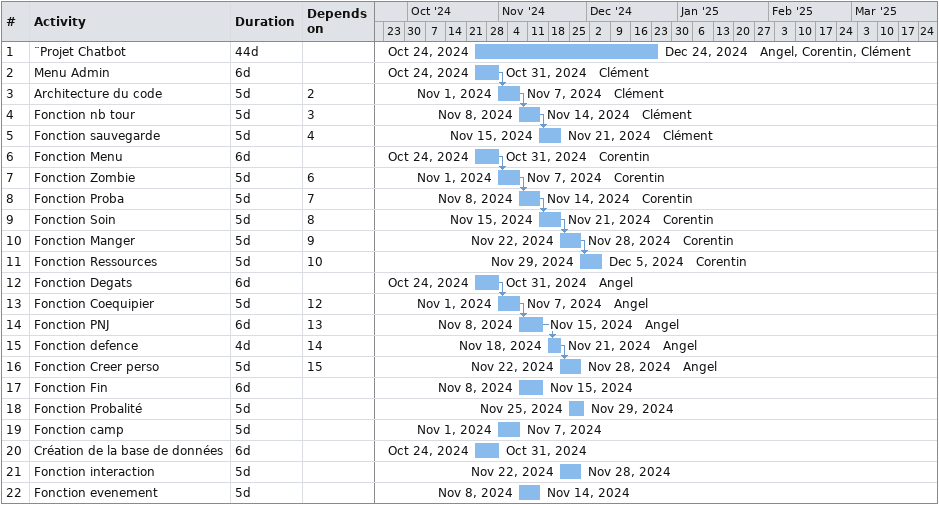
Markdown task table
| ID | Task | Duration | Start | Finish | Predecessors | Resources |
|---|---|---|---|---|---|---|
| 1 | ¨Projet Chatbot | 44d | 2024-10-24 | 2024-12-24 |  | Angel, Corentin, Clément |
| 2 | Menu Admin | 6d | 2024-10-24 | 2024-10-31 |  | Clément |
| 3 | Architecture du code | 5d | 2024-11-01 | 2024-11-07 | 2 | Clément |
| 4 | Fonction nb tour | 5d | 2024-11-08 | 2024-11-14 | 3 | Clément |
| 5 | Fonction sauvegarde | 5d | 2024-11-15 | 2024-11-21 | 4 | Clément |
| 6 | Fonction Menu | 6d | 2024-10-24 | 2024-10-31 |  | Corentin |
| 7 | Fonction Zombie | 5d | 2024-11-01 | 2024-11-07 | 6 | Corentin |
| 8 | Fonction Proba | 5d | 2024-11-08 | 2024-11-14 | 7 | Corentin |
| 9 | Fonction Soin | 5d | 2024-11-15 | 2024-11-21 | 8 | Corentin |
| 10 | Fonction Manger | 5d | 2024-11-22 | 2024-11-28 | 9 | Corentin |
| 11 | Fonction Ressources | 5d | 2024-11-29 | 2024-12-05 | 10 | Corentin |
| 12 | Fonction Degats | 6d | 2024-10-24 | 2024-10-31 |  | Angel |
| 13 | Fonction Coequipier | 5d | 2024-11-01 | 2024-11-07 | 12 | Angel |
| 14 | Fonction PNJ | 6d | 2024-11-08 | 2024-11-15 | 13 | Angel |
| 15 | Fonction defence | 4d | 2024-11-18 | 2024-11-21 | 14 | Angel |
| 16 | Fonction Creer perso | 5d | 2024-11-22 | 2024-11-28 | 15 | Angel |
| 17 | Fonction Fin | 6d | 2024-11-08 | 2024-11-15 |  |  |
| 18 | Fonction Probalité | 5d | 2024-11-25 | 2024-11-29 |  |  |
| 19 | Fonction camp | 5d | 2024-11-01 | 2024-11-07 |  |  |
| 20 | Création de la base de données | 6d | 2024-10-24 | 2024-10-31 |  |  |
| 21 | Fonction interaction | 5d | 2024-11-22 | 2024-11-28 |  |  |
| 22 | Fonction evenement | 5d | 2024-11-08 | 2024-11-14 |  |  |
